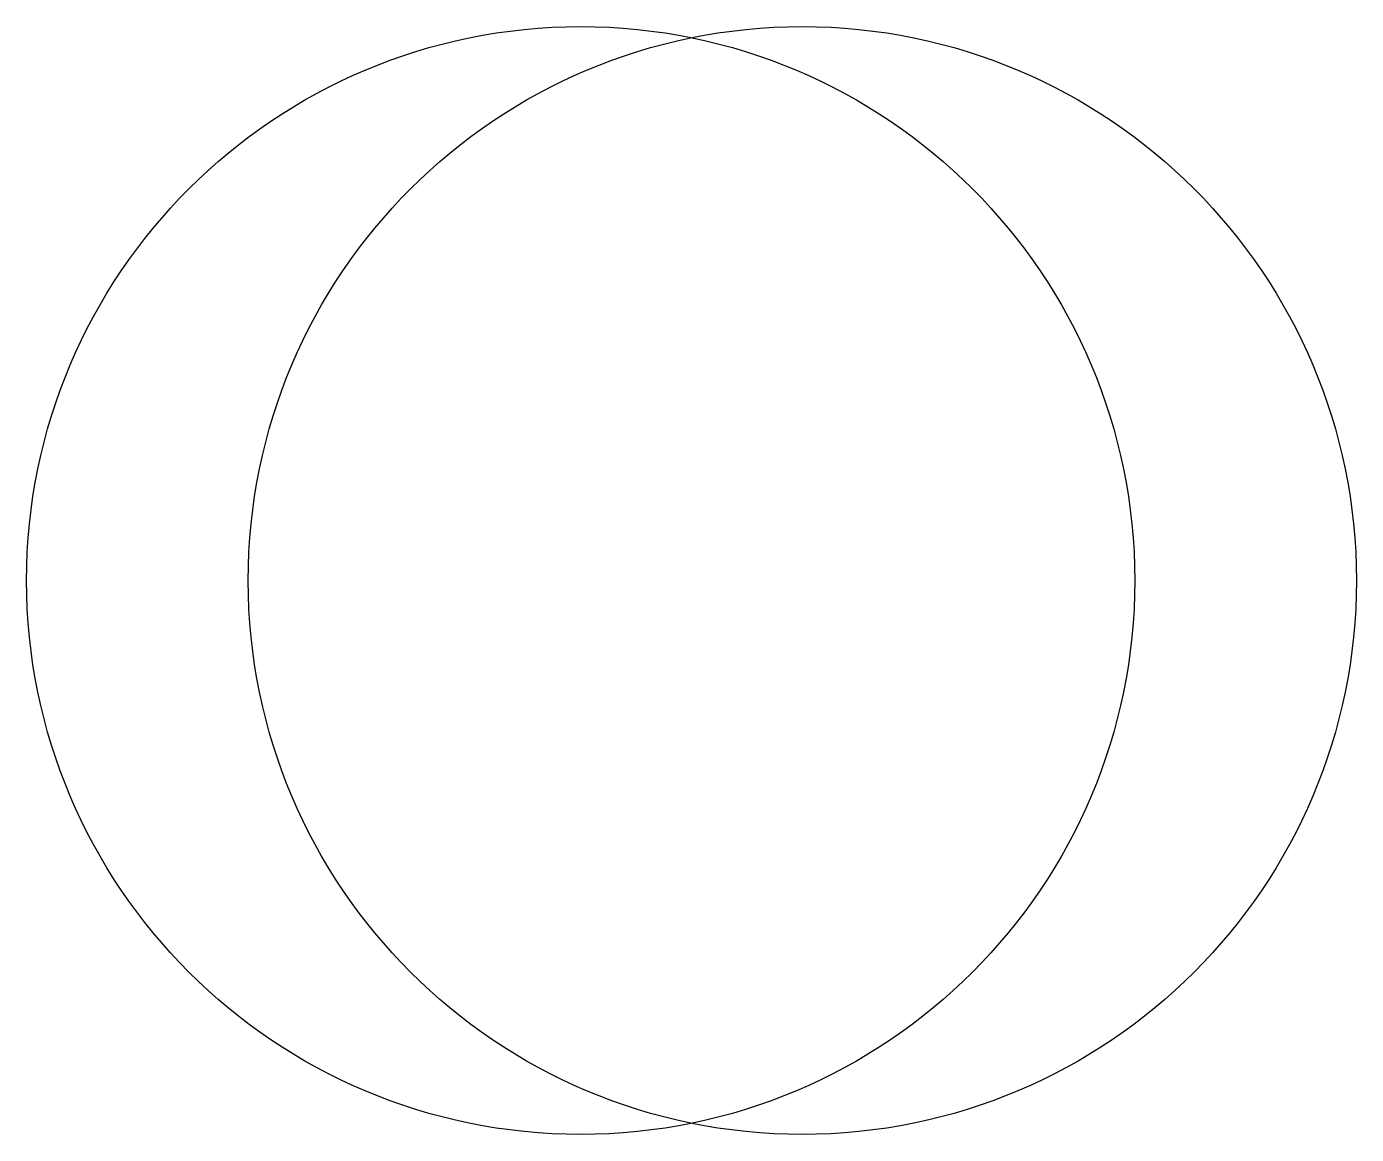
# Model space of a CAD drawing. Header units: millimetres. Extents: x 80.9 to 176.9, y 46.9 to 126.9.
import ezdxf

# ---------------------------------------------------------------- set-up
doc = ezdxf.new("R2010")
doc.units = ezdxf.units.MM
doc.header["$MEASUREMENT"] = 0

msp = doc.modelspace()

# ---------------------------------------------------------------- linework, layer by layer
for centre in [(120.924, 86.93), (136.924, 86.93)]:
    msp.add_circle(centre, 40)

doc.saveas('drawing.dxf')
